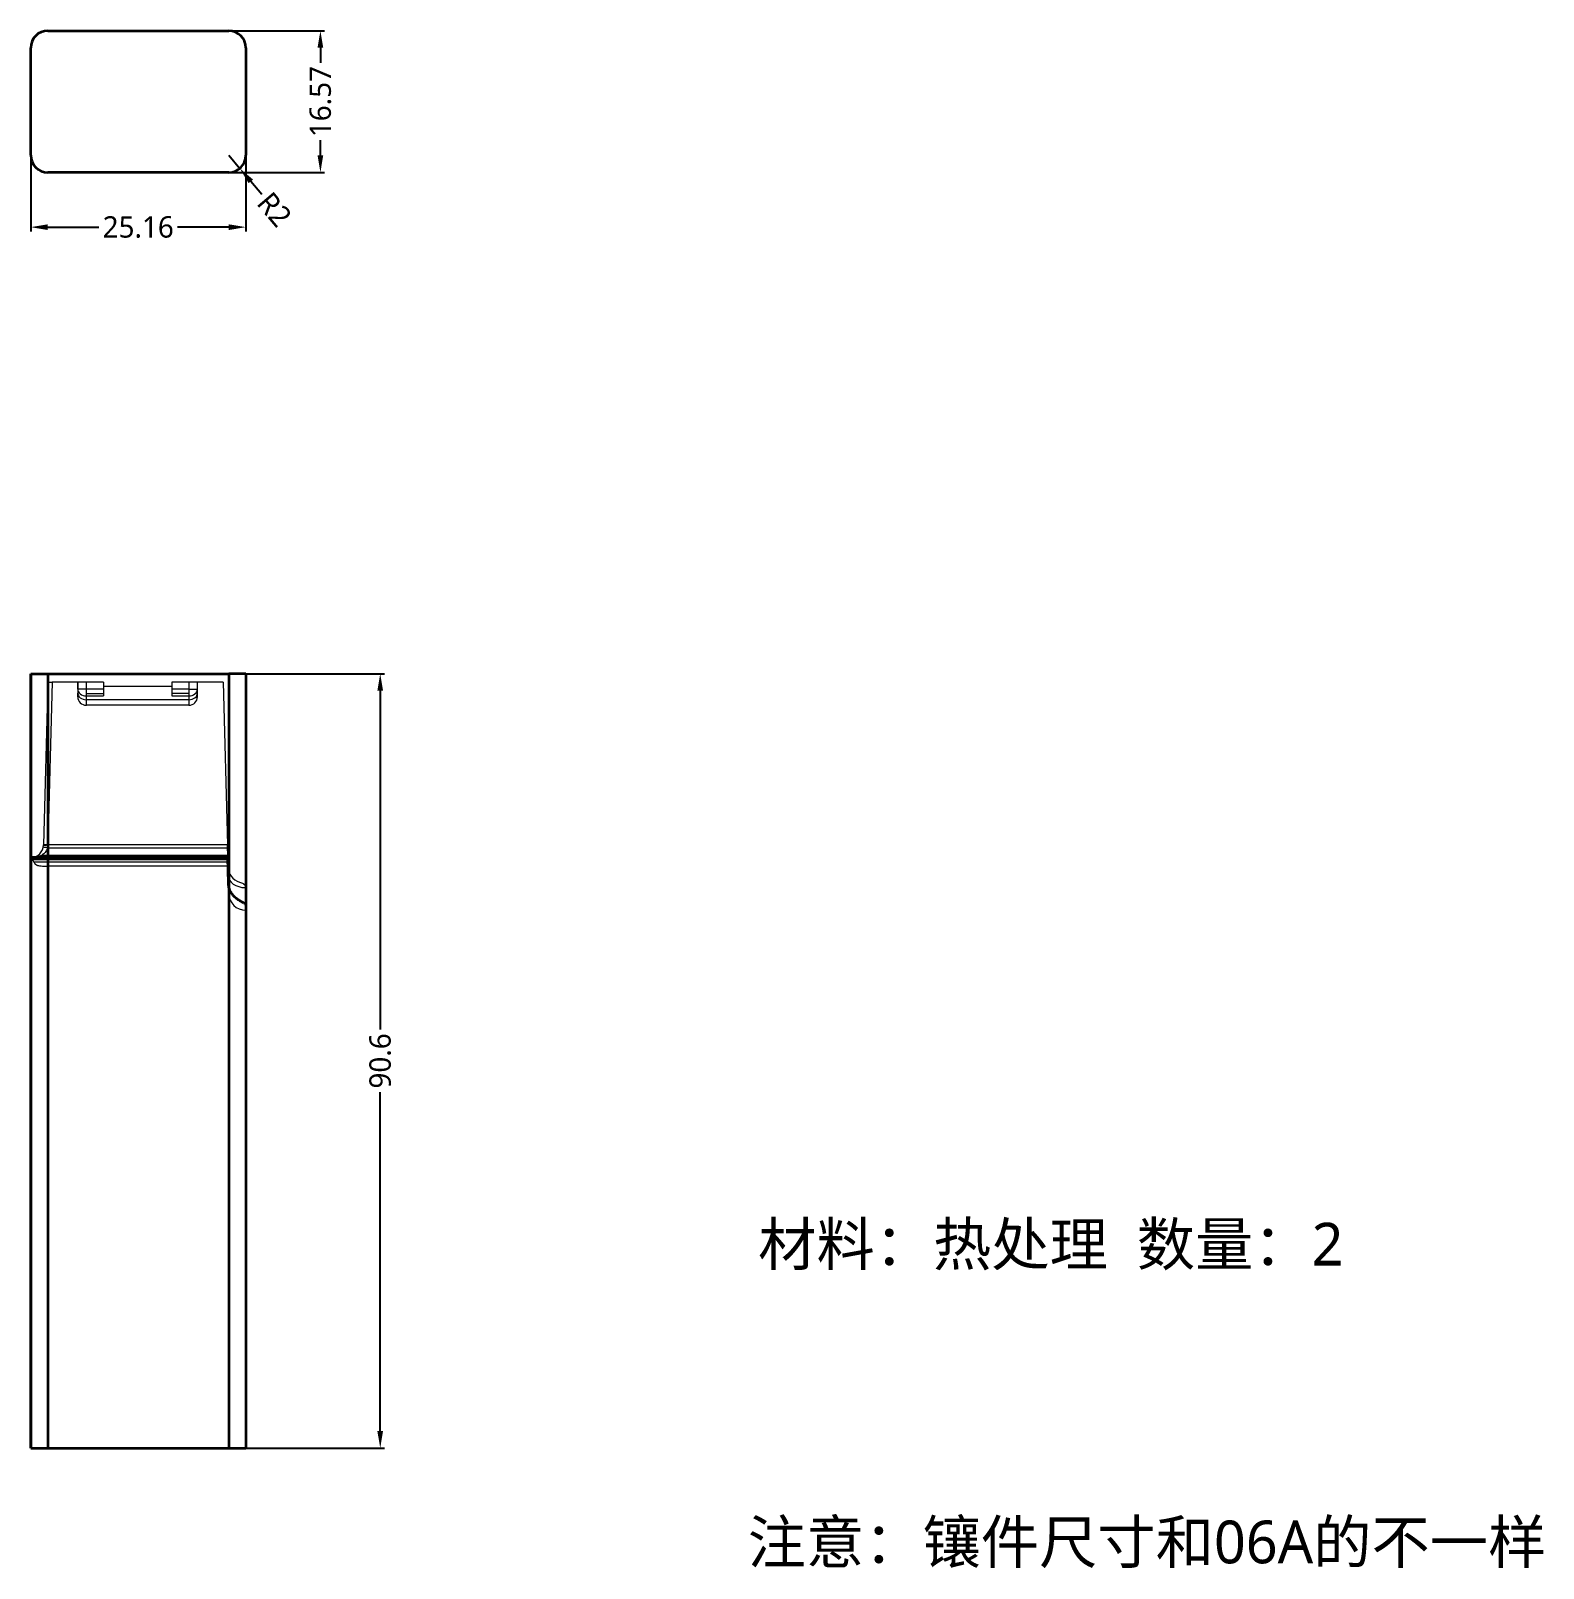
# Model space of a CAD drawing. Header units: millimetres. Extents: x -65 to 964, y 107 to 564.
# Drawn here: x 786.9 to 963.9, y 176.5 to 356.4 of the extents above; entities that cross this region are included whole.
import ezdxf
from ezdxf.lldxf.tags import DXFTag

# ---------------------------------------------------------------- set-up
doc = ezdxf.new("R2010")
doc.units = ezdxf.units.MM
doc.layers.add('11', color=7, linetype='Continuous', true_color=0xffffff)
doc.layers.add('dim', color=82, linetype='Continuous', lineweight=9)
doc.styles.add('Capful-A', font='')
doc.styles.get('Capful-A').set_extended_font_data('Microsoft YaHei')
tags = doc.linetypes.add('DASHED', pattern=[25.72, 12.86, -12.86]).pattern_tags.tags
tags[6:7] = [DXFTag(74, 4), DXFTag(75, 0), DXFTag(340, '0'), DXFTag(46, 0.0), DXFTag(50, 0.0), DXFTag(44, 0.0), DXFTag(45, 0.0)]
tags[4:5] = [DXFTag(74, 4), DXFTag(75, 0), DXFTag(340, '0'), DXFTag(46, 0.0), DXFTag(50, 0.0), DXFTag(44, 0.0), DXFTag(45, 0.0)]
doc.dimstyles.new('Capful-A-1.0', dxfattribs={"dimtxt": 2.5, "dimasz": 2.5, "dimexe": 1.5, "dimexo": 1, "dimgap": 1.5, "dimtad": 0, "dimdsep": 46, "dimtxsty": 'Capful-A', "dimcen": 0, "dimclrt": 2, "dimazin": 2, "dimtfac": 1, "dimtmove": 0, "dimatfit": 3, "dimfxl": 0, "dimtolj": 1, "dimtzin": 0, "dimarcsym": 0})

# ---------------------------------------------------------------- blocks, each defined once
blk = doc.blocks.new('*D35')
at = {"layer": 'Defpoints', "color": 0, "transparency": 16777216}
for p in [(799.47, 281.13), (799.47, 190.53), (827.79, 190.53)]:
    blk.add_point(p, dxfattribs=at)
at = {"layer": 'dim', "color": 0, "lineweight": -2, "transparency": 16777216}
for p, q in [((799.97, 281.13), (828.29, 281.13)), ((827.79, 279.13), (827.79, 239.49)), ((827.79, 192.53), (827.79, 232.18)), ((799.97, 190.53), (828.29, 190.53))]:
    blk.add_line(p, q, dxfattribs=at)
at = {"layer": 'dim', "color": 0, "transparency": 16777216}
for points in [[(827.45, 279.13), (828.12, 279.13), (827.79, 281.13)], [(827.45, 192.53), (828.12, 192.53), (827.79, 190.53)]]:
    blk.add_solid(points, dxfattribs=at)
at = {"layer": 'dim', "color": 2, "transparency": 16777216, "insert": (827.79, 235.83), "char_height": 2.5, "attachment_point": 5, "rotation": 90, "style": 'Capful-A', "bg_fill": 3, "box_fill_scale": 1.1, "bg_fill_color": 256, "bg_fill_true_color": 13158600, "bg_fill_transparency": 0}
blk.add_mtext('\\A1;90.6', dxfattribs=at)
blk = doc.blocks.new('*D36')
at = {"layer": 'Defpoints', "color": 0, "transparency": 16777216}
for p in [(786.89, 348.08), (812.06, 348.07), (812.06, 333.38)]:
    blk.add_point(p, dxfattribs=at)
at = {"layer": 'dim', "color": 0, "lineweight": -2, "transparency": 16777216}
for p, q in [((786.89, 347.58), (786.89, 332.88)), ((812.06, 347.57), (812.06, 332.88)), ((788.89, 333.38), (794.87, 333.38)), ((810.06, 333.38), (804.08, 333.38))]:
    blk.add_line(p, q, dxfattribs=at)
at = {"layer": 'dim', "color": 0, "transparency": 16777216}
for points in [[(788.89, 333.71), (788.89, 333.04), (786.89, 333.38)], [(810.06, 333.71), (810.06, 333.04), (812.06, 333.38)]]:
    blk.add_solid(points, dxfattribs=at)
at = {"layer": 'dim', "color": 2, "transparency": 16777216, "insert": (799.47, 333.38), "char_height": 2.5, "attachment_point": 5, "style": 'Capful-A', "bg_fill": 3, "box_fill_scale": 1.1, "bg_fill_color": 256, "bg_fill_true_color": 13158600, "bg_fill_transparency": 0}
blk.add_mtext('\\A1;25.16', dxfattribs=at)
blk = doc.blocks.new('*D37')
at = {"layer": 'Defpoints', "color": 0, "transparency": 16777216}
for p in [(808.21, 356.36), (820.79, 356.36), (808.21, 339.79)]:
    blk.add_point(p, dxfattribs=at)
at = {"layer": 'dim', "color": 0, "lineweight": -2, "transparency": 16777216}
for p, q in [((808.71, 356.36), (821.28, 356.36)), ((820.79, 354.36), (820.79, 352.59)), ((820.79, 341.79), (820.79, 343.55)), ((808.71, 339.79), (821.28, 339.79))]:
    blk.add_line(p, q, dxfattribs=at)
at = {"layer": 'dim', "color": 0, "transparency": 16777216}
for points in [[(820.45, 354.36), (821.12, 354.36), (820.79, 356.36)], [(820.45, 341.79), (821.12, 341.79), (820.79, 339.79)]]:
    blk.add_solid(points, dxfattribs=at)
at = {"layer": 'dim', "color": 2, "transparency": 16777216, "insert": (820.79, 348.07), "char_height": 2.5, "attachment_point": 5, "rotation": 90, "style": 'Capful-A', "bg_fill": 3, "box_fill_scale": 1.1, "bg_fill_color": 256, "bg_fill_true_color": 13158600, "bg_fill_transparency": 0}
blk.add_mtext('\\A1;16.57', dxfattribs=at)
blk = doc.blocks.new('*D38')
at = {"layer": 'Defpoints', "color": 0, "transparency": 16777216}
for p in [(810.06, 341.79), (811.35, 340.26)]:
    blk.add_point(p, dxfattribs=at)
at = {"layer": 'dim', "color": 0, "lineweight": -2, "transparency": 16777216}
for p, q in [((810.06, 341.79), (811.35, 340.26)), ((813.93, 337.21), (812.64, 338.73))]:
    blk.add_line(p, q, dxfattribs=at)
at = {"layer": 'dim', "color": 2, "transparency": 16777216, "insert": (815.42, 335.45), "char_height": 2.5, "attachment_point": 5, "rotation": 310.2629, "style": 'Capful-A', "bg_fill": 3, "box_fill_scale": 1.1, "bg_fill_color": 256, "bg_fill_true_color": 13158600, "bg_fill_transparency": 0}
blk.add_mtext('\\A1;R2', dxfattribs=at)
at = {"layer": 'dim', "color": 0, "transparency": 16777216}
blk.add_solid([(812.9, 338.95), (812.39, 338.52), (811.35, 340.26)], dxfattribs=at)

msp = doc.modelspace()

# ---------------------------------------------------------------- linework, layer by layer
at = {"layer": '11', "color": 7, "linetype": 'Continuous', "lineweight": 35}
for p, q in [((788.885, 356.357), (810.057, 356.357)), ((788.885, 356.357), (810.057, 356.357)), ((786.893, 341.787), (786.893, 354.365)), ((786.893, 341.787), (786.893, 354.365)), ((812.057, 354.357), (812.057, 341.787)), ((812.057, 354.357), (812.057, 341.787)), ((810.057, 339.787), (788.893, 339.787)), ((810.057, 339.787), (788.893, 339.787)), ((786.893, 281.132), (788.885, 281.132)), ((786.893, 281.132), (786.893, 190.534)), ((786.893, 190.534), (786.893, 281.132)), ((788.885, 281.132), (810.057, 281.132)), ((788.885, 281.132), (788.885, 190.534)), ((810.057, 281.132), (810.057, 190.534)), ((812.057, 281.132), (810.057, 281.132)), ((812.057, 281.132), (812.057, 190.534)), ((812.057, 281.132), (812.057, 190.534)), ((788.885, 259.63), (786.893, 259.63)), ((786.893, 259.63), (786.893, 190.534)), ((786.893, 190.534), (786.893, 259.63)), ((788.885, 259.63), (788.885, 190.534)), ((788.9, 259.63), (788.885, 259.63)), ((809.937, 259.63), (788.9, 259.63)), ((810.016, 256.629), (809.937, 259.63)), ((810.057, 256.259), (810.057, 190.534)), ((812.057, 254.074), (812.057, 190.534)), ((812.057, 254.073), (812.057, 190.534)), ((786.893, 190.534), (788.885, 190.534)), ((786.893, 190.534), (788.885, 190.534)), ((788.885, 190.534), (810.057, 190.534)), ((788.885, 190.534), (810.057, 190.534)), ((810.057, 190.534), (812.057, 190.534)), ((810.057, 190.534), (812.057, 190.534))]:
    msp.add_line(p, q, dxfattribs=at)
at = {"layer": '11', "color": 8, "linetype": 'DASHED', "lineweight": 18, "ltscale": 0.2}
for p, q in [((788.898, 280.132), (788.4, 261.098)), ((788.898, 280.132), (788.4, 261.098)), ((788.898, 280.132), (788.4, 261.098)), ((789.398, 280.132), (788.9, 261.098)), ((789.398, 280.132), (788.9, 261.111)), ((809.4, 280.132), (809.899, 261.098)), ((809.899, 261.098), (788.9, 261.098)), ((809.941, 259.505), (787.037, 259.505)), ((809.945, 259.344), (787.139, 259.344)), ((787.243, 259.127), (809.95, 259.127)), ((788.191, 259.91), (809.93, 259.91)), ((788.857, 260.746), (809.908, 260.746)), ((809.964, 258.625), (788.893, 258.625))]:
    msp.add_line(p, q, dxfattribs=at)
at = {"layer": '11', "color": 8, "linetype": 'DASHED', "lineweight": 18, "ltscale": 0.008}
for p, q in [((788.898, 280.132), (789.398, 280.132)), ((795.401, 280.132), (795.401, 279.632)), ((803.401, 280.132), (803.401, 279.632))]:
    msp.add_line(p, q, dxfattribs=at)
at = {"layer": '11', "color": 8, "linetype": 'DASHED', "lineweight": 18, "ltscale": 0.05}
for p, q in [((795.401, 280.132), (789.398, 280.132)), ((809.4, 280.132), (803.401, 280.132))]:
    msp.add_line(p, q, dxfattribs=at)
at = {"layer": '11', "color": 8, "linetype": 'DASHED', "lineweight": 18, "ltscale": 0.01}
for p, q in [((792.401, 280.132), (792.401, 279.313)), ((792.401, 279.313), (792.401, 280.132)), ((793.401, 279.313), (792.401, 279.313)), ((793.401, 279.313), (793.401, 280.132)), ((793.401, 278.532), (793.401, 279.313)), ((795.401, 279.632), (795.401, 278.532)), ((803.401, 279.632), (803.401, 278.532)), ((805.401, 280.132), (805.401, 279.313)), ((805.401, 279.313), (805.401, 278.532)), ((805.401, 279.313), (806.401, 279.313)), ((806.401, 279.313), (806.401, 280.132)), ((793.401, 277.432), (793.401, 278.089)), ((805.401, 278.089), (805.401, 277.432)), ((810.016, 256.629), (810.048, 255.417)), ((812.057, 253.459), (812.041, 254.128))]:
    msp.add_line(p, q, dxfattribs=at)
at = {"layer": '11', "color": 8, "linetype": 'DASHED', "lineweight": 18, "ltscale": 0.007}
for p, q in [((792.401, 279.313), (792.401, 278.87)), ((792.401, 278.432), (792.401, 278.87)), ((806.401, 278.87), (806.401, 279.313)), ((806.401, 278.432), (806.401, 278.87)), ((793.401, 278.089), (793.401, 278.532)), ((805.401, 278.532), (805.401, 278.089)), ((787.006, 259.55), (787.405, 259.7))]:
    msp.add_line(p, q, dxfattribs=at)
at = {"layer": '11', "color": 8, "linetype": 'DASHED', "lineweight": 18, "ltscale": 0.02}
for p, q in [((795.401, 279.313), (793.401, 279.313)), ((793.401, 278.832), (795.401, 278.832)), ((805.401, 279.313), (803.401, 279.313)), ((805.401, 278.832), (803.401, 278.832)), ((793.401, 278.532), (795.401, 278.532)), ((803.401, 278.532), (805.401, 278.532)), ((788.9, 259.63), (788.9, 261.098)), ((809.937, 259.63), (809.899, 261.098))]:
    msp.add_line(p, q, dxfattribs=at)
at = {"layer": '11', "color": 8, "linetype": 'DASHED', "lineweight": 18, "ltscale": 0.06}
msp.add_line((803.401, 279.632), (795.401, 279.632), dxfattribs=at)
at = {"layer": '11', "color": 8, "linetype": 'DASHED', "lineweight": 18, "ltscale": 0.1}
for p, q in [((805.401, 278.089), (793.401, 278.089)), ((805.401, 277.432), (793.401, 277.432))]:
    msp.add_line(p, q, dxfattribs=at)
at = {"layer": '11', "color": 8, "linetype": 'DASHED', "lineweight": 18, "ltscale": 0.003}
msp.add_line((811.989, 256.328), (812.001, 256.11), dxfattribs=at)
at = {"layer": '11', "color": 8, "linetype": 'DASHED', "lineweight": 18, "ltscale": 0.03}
msp.add_line((812.001, 256.11), (812.057, 253.459), dxfattribs=at)
at = {"layer": '11', "color": 8, "linetype": 'DASHED', "lineweight": 18, "ltscale": 0.001}
msp.add_line((812.045, 256.11), (812.001, 256.11), dxfattribs=at)
at = {"layer": '11', "color": 7, "linetype": 'Continuous', "lineweight": 35}
for centre, radius, start, end in [((788.885, 354.365), 1.992, 90, 180), ((788.885, 354.365), 1.992, 90, 180), ((810.057, 354.357), 2, 0, 90), ((810.057, 354.357), 2, 0, 90), ((788.893, 341.787), 2, 180, 270), ((788.893, 341.787), 2, 180, 270), ((810.057, 341.787), 2, 270, 0), ((810.057, 341.787), 2, 270, 0)]:
    msp.add_arc(centre, radius, start, end, dxfattribs=at)
at = {"layer": '11', "color": 8, "linetype": 'DASHED', "lineweight": 18, "ltscale": 0.02}
for centre, start, end in [((793.401, 278.432), 180, 270), ((805.401, 278.432), 270, 0)]:
    msp.add_arc(centre, 1, start, end, dxfattribs=at)
at = {"layer": '11', "color": 8, "linetype": 'DASHED', "lineweight": 18, "ltscale": 0.03}
for centre, radius, start, end in [((786.893, 261.137), 1.508, 270, 358.5), ((811.974, 258.625), 2.01, 181.5, 251.00406)]:
    msp.add_arc(centre, radius, start, end, dxfattribs=at)
at = {"layer": '11', "color": 8, "linetype": 'DASHED', "lineweight": 18, "ltscale": 0.04}
msp.add_arc((812.057, 255.469), 2.01, 181.5, 270, dxfattribs=at)
at = {"layer": '11', "color": 8, "linetype": 'DASHED', "lineweight": 18, "ltscale": 0.02}
for centre, major_axis, start_param, end_param in [((793.401, 279.313), (1, 0), 3.1415927, 4.712389), ((793.401, 278.87), (1, 0), 3.1415927, 4.712389), ((805.401, 279.313), (-1, 0), 1.5707963, 3.1415927), ((805.401, 278.87), (-1, 0), 1.5707963, 3.1415927)]:
    msp.add_ellipse(centre, major_axis=major_axis, ratio=0.7808688, start_param=start_param, end_param=end_param, dxfattribs=at)
at = {"layer": '11', "color": 8, "linetype": 'DASHED', "lineweight": 18, "ltscale": 0.008}
for centre, major_axis, ratio, start_param, end_param in [((788.857, 260.72), (0.489, -0.104), 0.0511956, 1.5816764, 3.1415927), ((788.901, 261.137), (-0.501, -0.04), 0.0780286, 6.274931, 7.8450421), ((788.9, 261.085), (0.5, -0.013), 0.0523181, 1.5721663, 3.1415927)]:
    msp.add_ellipse(centre, major_axis=major_axis, ratio=ratio, start_param=start_param, end_param=end_param, dxfattribs=at)
at = {"layer": '11', "color": 8, "linetype": 'DASHED', "lineweight": 18, "ltscale": 0.006}
msp.add_ellipse((786.893, 261.164), major_axis=(0, -2.007), ratio=1, start_param=1.3613851, end_param=1.5446164, dxfattribs=at)
at = {"layer": '11', "color": 8, "linetype": 'DASHED', "lineweight": 18, "ltscale": 0.003}
msp.add_ellipse((787.504, 259.225), major_axis=(0.152, -0.476), ratio=0.3728377, start_param=2.432708, end_param=3.1413169, dxfattribs=at)
at = {"layer": '11', "color": 8, "linetype": 'DASHED', "lineweight": 18, "ltscale": 0.03}
msp.add_ellipse((812.001, 257.615), major_axis=(2.009, 0.053), ratio=0.7486872, start_param=3.1415927, end_param=4.6927864, dxfattribs=at)
at = {"layer": '11', "color": 8, "linetype": 'DASHED', "lineweight": 18, "ltscale": 0.002}
msp.add_open_spline([(786.91, 259.63), (786.914, 259.63), (786.919, 259.629), (786.931, 259.623), (786.937, 259.618), (786.951, 259.607), (786.959, 259.6), (786.976, 259.583), (786.985, 259.574), (786.995, 259.563)], degree=3, knots=[0, 0, 0, 0, 0.25, 0.25, 0.5, 0.5, 0.75, 0.75, 1, 1, 1, 1], dxfattribs=at)
at = {"layer": '11', "color": 8, "linetype": 'DASHED', "lineweight": 18, "ltscale": 0.006}
msp.add_open_spline([(787.352, 259.702), (787.291, 259.682), (787.23, 259.662), (787.112, 259.616), (787.053, 259.591), (786.995, 259.563)], degree=3, knots=[0, 0, 0, 0, 0.5, 0.5, 1, 1, 1, 1], dxfattribs=at)
at = {"layer": '11', "color": 8, "linetype": 'DASHED', "lineweight": 18, "ltscale": 0.001}
msp.add_open_spline([(787.022, 259.527), (787.013, 259.541), (787.004, 259.553), (786.995, 259.563)], degree=3, dxfattribs=at)
at = {"layer": '11', "color": 8, "linetype": 'DASHED', "lineweight": 18, "ltscale": 0.008}
msp.add_open_spline([(787.504, 259.624), (787.425, 259.605), (787.345, 259.587), (787.184, 259.556), (787.103, 259.541), (787.022, 259.527)], degree=3, knots=[0, 0, 0, 0, 0.5, 0.5, 1, 1, 1, 1], dxfattribs=at)
at = {"layer": '11', "color": 8, "linetype": 'DASHED', "lineweight": 18}
msp.add_open_spline([(787.022, 259.527), (787.026, 259.52), (787.032, 259.512), (787.037, 259.505)], degree=3, dxfattribs=at).dxf.unprotected_set("ltscale", 0)
at = {"layer": '11', "color": 8, "linetype": 'DASHED', "lineweight": 18, "ltscale": 0.007}
msp.add_open_spline([(787.243, 259.127), (787.227, 259.168), (787.21, 259.206), (787.176, 259.277), (787.158, 259.311), (787.131, 259.358), (787.122, 259.374), (787.105, 259.403), (787.096, 259.418), (787.07, 259.458), (787.053, 259.483), (787.037, 259.505)], degree=3, knots=[0, 0, 0, 0, 0.25, 0.25, 0.5, 0.5, 0.625, 0.625, 0.75, 0.75, 1, 1, 1, 1], dxfattribs=at)
at = {"layer": '11', "color": 8, "linetype": 'DASHED', "lineweight": 18, "ltscale": 0.02}
for points, knots in [([(787.243, 259.127), (787.257, 259.091), (787.273, 259.058), (787.308, 258.994), (787.328, 258.965), (787.36, 258.924), (787.371, 258.911), (787.395, 258.885), (787.407, 258.873), (787.445, 258.839), (787.471, 258.818), (787.513, 258.79), (787.528, 258.781), (787.558, 258.764), (787.573, 258.757), (787.62, 258.734), (787.652, 258.722), (787.752, 258.688), (787.823, 258.672), (787.936, 258.655), (787.974, 258.65), (788.052, 258.642), (788.091, 258.639), (788.211, 258.631), (788.293, 258.629), (788.418, 258.626), (788.46, 258.626), (788.525, 258.625), (788.546, 258.625), (788.589, 258.625), (788.611, 258.625), (788.719, 258.625), (788.806, 258.625), (788.893, 258.625)], [0, 0, 0, 0, 0.0625, 0.0625, 0.125, 0.125, 0.15625, 0.15625, 0.1875, 0.1875, 0.25, 0.25, 0.28125, 0.28125, 0.3125, 0.3125, 0.375, 0.375, 0.5, 0.5, 0.5625, 0.5625, 0.625, 0.625, 0.75, 0.75, 0.8125, 0.8125, 0.84375, 0.84375, 0.875, 0.875, 1, 1, 1, 1]), ([(788.857, 260.746), (788.846, 260.707), (788.832, 260.668), (788.803, 260.594), (788.786, 260.557), (788.75, 260.486), (788.731, 260.452), (788.699, 260.401), (788.688, 260.385), (788.666, 260.352), (788.655, 260.337), (788.596, 260.259), (788.546, 260.201), (788.465, 260.121), (788.437, 260.096), (788.394, 260.059), (788.38, 260.046), (788.35, 260.023), (788.335, 260.011), (788.26, 259.954), (788.198, 259.912), (788.07, 259.837), (788.004, 259.802), (787.902, 259.756), (787.867, 259.741), (787.797, 259.713), (787.762, 259.7), (787.654, 259.663), (787.58, 259.642), (787.504, 259.624)], [0, 0, 0, 0, 0.0625, 0.0625, 0.125, 0.125, 0.1875, 0.1875, 0.21875, 0.21875, 0.25, 0.25, 0.375, 0.375, 0.4375, 0.4375, 0.46875, 0.46875, 0.5, 0.5, 0.625, 0.625, 0.75, 0.75, 0.8125, 0.8125, 0.875, 0.875, 1, 1, 1, 1])]:
    msp.add_open_spline(points, degree=3, knots=knots, dxfattribs=at)
at = {"layer": '11', "color": 7, "linetype": 'Continuous', "lineweight": 35}
for points in [[(810.057, 256.259), (810.033, 256.381), (810.019, 256.504), (810.016, 256.629)], [(812.057, 254.073), (812.057, 254.091), (812.051, 254.11), (812.041, 254.128)]]:
    msp.add_open_spline(points, degree=3, dxfattribs=at)
msp.add_open_spline([(812.041, 254.128), (812.031, 254.146), (812.016, 254.163), (811.979, 254.199), (811.956, 254.217), (811.915, 254.246), (811.9, 254.255), (811.869, 254.275), (811.852, 254.286), (811.798, 254.317), (811.759, 254.339), (811.674, 254.385), (811.629, 254.41), (811.556, 254.45), (811.518, 254.471), (811.479, 254.493), (811.453, 254.508), (811.44, 254.516), (811.318, 254.586), (811.204, 254.658), (811.059, 254.762), (811.015, 254.795), (810.971, 254.829), (810.942, 254.853), (810.928, 254.865), (810.855, 254.925), (810.798, 254.976), (810.688, 255.083), (810.634, 255.139), (810.557, 255.228), (810.532, 255.259), (810.495, 255.306), (810.483, 255.322), (810.459, 255.354), (810.401, 255.434), (810.347, 255.518), (810.269, 255.656), (810.233, 255.727), (810.185, 255.837), (810.17, 255.874), (810.142, 255.949), (810.128, 255.987), (810.092, 256.102), (810.073, 256.18), (810.057, 256.259)], degree=3, knots=[0, 0, 0, 0, 0.0625, 0.0625, 0.125, 0.125, 0.15625, 0.15625, 0.1875, 0.1875, 0.25, 0.25, 0.3125, 0.3125, 0.34375, 0.359375, 0.359375, 0.375, 0.375, 0.5, 0.5, 0.53125, 0.546875, 0.546875, 0.5625, 0.5625, 0.625, 0.625, 0.6875, 0.6875, 0.71875, 0.71875, 0.734375, 0.734375, 0.75, 0.8125, 0.8125, 0.875, 0.875, 0.90625, 0.90625, 0.9375, 0.9375, 1, 1, 1, 1], dxfattribs=at)
at = {"layer": '11', "color": 8, "linetype": 'DASHED', "lineweight": 18, "ltscale": 0.01}
msp.add_open_spline([(811.32, 256.724), (811.403, 256.696), (811.481, 256.672), (811.623, 256.624), (811.687, 256.6), (811.759, 256.564), (811.773, 256.557), (811.8, 256.541), (811.838, 256.517), (811.871, 256.49), (811.932, 256.43), (811.965, 256.384), (811.989, 256.328)], degree=3, knots=[0, 0, 0, 0, 0.25, 0.25, 0.5, 0.5, 0.5625, 0.5625, 0.625, 0.75, 0.75, 1, 1, 1, 1], dxfattribs=at)
at = {"layer": '11', "color": 8, "linetype": 'DASHED', "lineweight": 18, "ltscale": 0.004}
msp.add_open_spline([(812.045, 256.11), (812.035, 256.193), (812.017, 256.266), (811.989, 256.328)], degree=3, dxfattribs=at)

# ---------------------------------------------------------------- texts
at = {"char_height": 5, "attachment_point": 1, "style": 'Capful-A'}
for s, width, insert in [('材料：热处理  数量：2', 82.30149, (872.015, 216.892)), ('{\\C1;注意：镶件尺寸和06A的不一样}', 120.56094, (870.791, 182.044))]:
    msp.add_mtext_dynamic_manual_height_columns(s, width=width, gutter_width=12.5, heights=[0], dxfattribs=dict(at, insert=insert))

# ---------------------------------------------------------------- next in the draw order: dimensions: what is measured, and where the dimension line sits
at = {"layer": 'dim'}
dim = msp.add_linear_dim(base=(812.057, 333.375), p1=(786.893, 348.076), p2=(812.057, 348.072), dimstyle='Capful-A-1.0', override={"dimasz": 2, "dimexe": 0.49975, "dimexo": 0.49975, "dimgap": 0.49975}, dxfattribs=at)
dim.commit()
dim.dimension.update_dxf_attribs({"geometry": '*D36', "text_midpoint": (799.475, 333.375)})
dim = msp.add_linear_dim(base=(827.788, 190.534), p1=(799.471, 281.132), p2=(799.471, 190.534), angle=90, dimstyle='Capful-A-1.0', override={"dimasz": 2, "dimexe": 0.49975, "dimexo": 0.49975, "dimgap": 0.49975}, dxfattribs=at)
dim.commit()
dim.dimension.update_dxf_attribs({"geometry": '*D35', "text_midpoint": (827.788, 235.833)})

# ---------------------------------------------------------------- next in the draw order: dimensions: what is measured, and where the dimension line sits
dim = msp.add_linear_dim(base=(820.785, 356.357), p1=(808.209, 339.787), p2=(808.209, 356.357), angle=90, dimstyle='Capful-A-1.0', override={"dimasz": 2, "dimexe": 0.49975, "dimexo": 0.49975, "dimgap": 0.49975}, dxfattribs=at)
dim.commit()
dim.dimension.update_dxf_attribs({"geometry": '*D37', "text_midpoint": (820.785, 348.072)})

# ---------------------------------------------------------------- next in the draw order: dimensions: what is measured, and where the dimension line sits
dim = msp.add_radius_dim(center=(810.057, 341.787), mpoint=(811.35, 340.261), dimstyle='Capful-A-1.0', override={"dimasz": 2, "dimexe": 0.49975, "dimexo": 0.49975, "dimgap": 0.49975}, dxfattribs=at)
dim.commit()
dim.dimension.update_dxf_attribs({"geometry": '*D38', "text_midpoint": (815.421, 335.454)})

doc.saveas('drawing.dxf')
